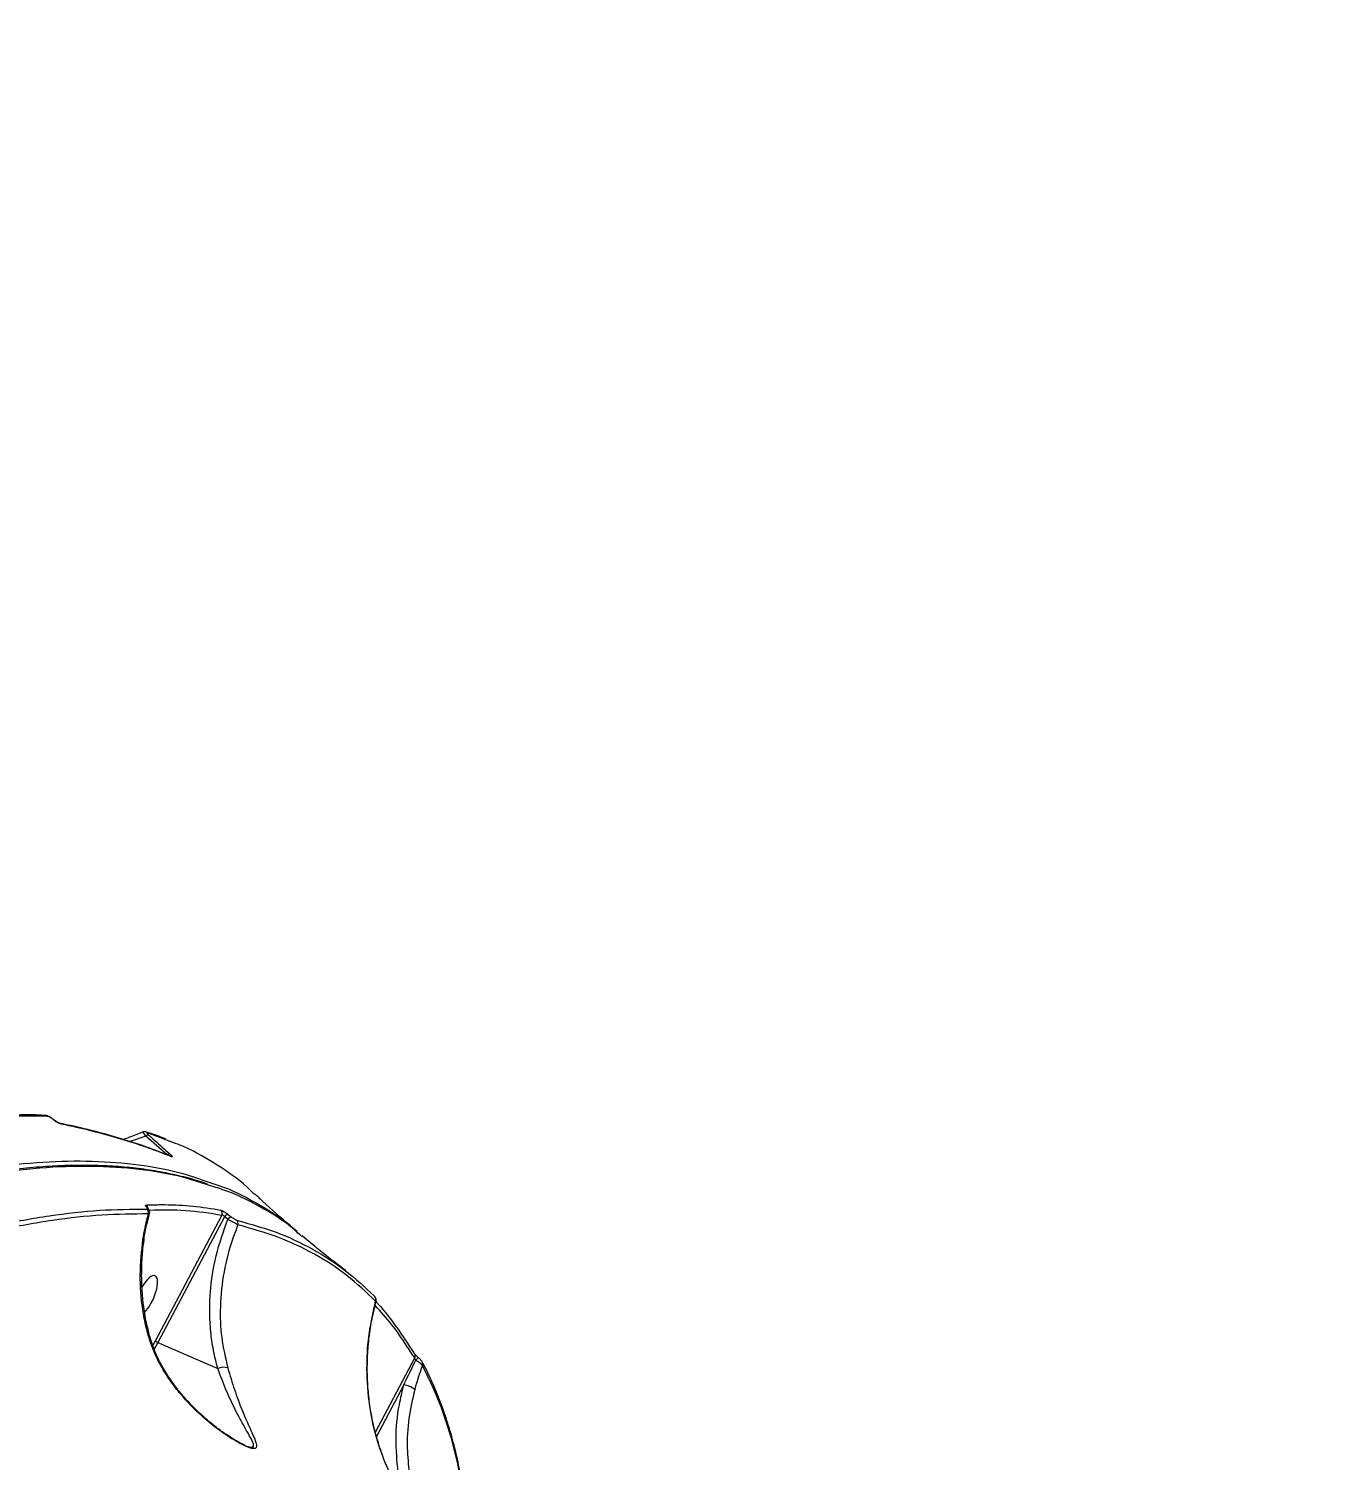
# Model space of a CAD drawing. Header units: millimetres. Extents: x -7245 to 6306, y -6696 to 5973.
# Drawn here: x 1619.6 to 1907, y -2085.1 to -1767.3 of the extents above; entities that cross this region are included whole.
import ezdxf

# ---------------------------------------------------------------- set-up
doc = ezdxf.new("R2010")
doc.units = ezdxf.units.MM
for name, color, linetype in [('DIKOM_ОБЪЕКТ', 7, 'Continuous'), ('DIKOM_РАЗМЕР_ЗОНА', 7, 'Continuous'), ('DIKOM_РАЗМЕР_ОБЪЕКТА', 7, 'Continuous')]:
    doc.layers.add(name, color=color, linetype=linetype)
doc.styles.add('style1', font='arial.ttf', dxfattribs={"width": 0.8})
doc.dimstyles.new('1-50', dxfattribs={"dimtxt": 300, "dimasz": 200, "dimexe": 100, "dimexo": 0, "dimgap": 100, "dimtad": 1, "dimtxsty": 'style1', "dimcen": 200, "dimclrd": 7, "dimclre": 7, "dimclrt": 7, "dimadec": 1, "dimazin": 2, "dimtfac": 1, "dimtmove": 0, "dimatfit": 2, "dimfxl": 0, "dimlwd": 25, "dimlwe": 18, "dimarcsym": 0})

# ---------------------------------------------------------------- blocks, each defined once
blk = doc.blocks.new('*D10')
at = {"layer": 'Defpoints', "color": 0, "transparency": 16777216}
for p in [(-4365.71, 2792.53), (4306.16, 475.6), (4306.16, -5965.27)]:
    blk.add_point(p, dxfattribs=at)
at = {"layer": 'DIKOM_РАЗМЕР_ОБЪЕКТА', "color": 7, "lineweight": 18, "transparency": 16777216}
for p, q in [((-4365.71, 2792.53), (-4365.71, -6065.27)), ((4306.16, 475.6), (4306.16, -6065.27))]:
    blk.add_line(p, q, dxfattribs=at)
at = {"layer": 'DIKOM_РАЗМЕР_ОБЪЕКТА', "color": 7, "lineweight": 25, "transparency": 16777216}
blk.add_line((-4165.71, -5965.27), (4106.16, -5965.27), dxfattribs=at)
at = {"layer": 'DIKOM_РАЗМЕР_ОБЪЕКТА', "color": 7, "transparency": 16777216}
for points in [[(-4165.71, -5931.93), (-4165.71, -5998.6), (-4365.71, -5965.27)], [(4106.16, -5931.93), (4106.16, -5998.6), (4306.16, -5965.27)]]:
    blk.add_solid(points, dxfattribs=at)
at = {"layer": 'DIKOM_РАЗМЕР_ОБЪЕКТА', "color": 7, "transparency": 16777216, "insert": (-85.78, -5712.1), "char_height": 300, "attachment_point": 5, "style": 'style1'}
blk.add_mtext('8650', dxfattribs=at)
blk = doc.blocks.new('*D11')
at = {"layer": 'Defpoints', "color": 0, "transparency": 16777216}
for p in [(-3472.32, 4472.83), (-6199.73, -2928.86), (1850.21, -2928.86)]:
    blk.add_point(p, dxfattribs=at)
at = {"layer": 'DIKOM_РАЗМЕР_ОБЪЕКТА', "color": 7, "lineweight": 18, "transparency": 16777216}
for p, q in [((-3472.32, 4472.83), (-6299.73, 4472.83)), ((1850.21, -2928.86), (-6299.73, -2928.86))]:
    blk.add_line(p, q, dxfattribs=at)
at = {"layer": 'DIKOM_РАЗМЕР_ОБЪЕКТА', "color": 7, "lineweight": 25, "transparency": 16777216}
blk.add_line((-6199.73, 4272.83), (-6199.73, -2728.86), dxfattribs=at)
at = {"layer": 'DIKOM_РАЗМЕР_ОБЪЕКТА', "color": 7, "transparency": 16777216}
for points in [[(-6233.06, 4272.83), (-6166.39, 4272.83), (-6199.73, 4472.83)], [(-6233.06, -2728.86), (-6166.39, -2728.86), (-6199.73, -2928.86)]]:
    blk.add_solid(points, dxfattribs=at)
at = {"layer": 'DIKOM_РАЗМЕР_ОБЪЕКТА', "color": 7, "transparency": 16777216, "insert": (-6452.9, 984.54), "char_height": 300, "attachment_point": 5, "rotation": 90, "style": 'style1'}
blk.add_mtext('7400', dxfattribs=at)
blk = doc.blocks.new('*D12')
at = {"layer": 'Defpoints', "color": 0, "transparency": 16777216}
for p in [(-5865.71, 123.34), (6306.18, -91.92), (6306.18, -6596.14)]:
    blk.add_point(p, dxfattribs=at)
at = {"layer": 'DIKOM_РАЗМЕР_ЗОНА', "color": 7, "lineweight": 18, "transparency": 16777216}
for p, q in [((-5865.71, 123.34), (-5865.71, -6696.14)), ((6306.18, -91.92), (6306.18, -6696.14))]:
    blk.add_line(p, q, dxfattribs=at)
at = {"layer": 'DIKOM_РАЗМЕР_ЗОНА', "color": 7, "lineweight": 25, "transparency": 16777216}
blk.add_line((-5665.71, -6596.14), (6106.18, -6596.14), dxfattribs=at)
at = {"layer": 'DIKOM_РАЗМЕР_ЗОНА', "color": 7, "transparency": 16777216}
for points in [[(-5665.71, -6562.81), (-5665.71, -6629.48), (-5865.71, -6596.14)], [(6106.18, -6562.81), (6106.18, -6629.48), (6306.18, -6596.14)]]:
    blk.add_solid(points, dxfattribs=at)
at = {"layer": 'DIKOM_РАЗМЕР_ЗОНА', "color": 7, "transparency": 16777216, "insert": (-71.19, -6342.97), "char_height": 300, "attachment_point": 5, "style": 'style1'}
blk.add_mtext('12150', dxfattribs=at)
blk = doc.blocks.new('*D13')
at = {"layer": 'Defpoints', "color": 0, "transparency": 16777216}
for p in [(-4231.86, 5972.83), (-6795, -4928.88), (1792.4, -4928.88)]:
    blk.add_point(p, dxfattribs=at)
at = {"layer": 'DIKOM_РАЗМЕР_ЗОНА', "color": 7, "lineweight": 18, "transparency": 16777216}
for p, q in [((-4231.86, 5972.83), (-6895, 5972.83)), ((1792.4, -4928.88), (-6895, -4928.88))]:
    blk.add_line(p, q, dxfattribs=at)
at = {"layer": 'DIKOM_РАЗМЕР_ЗОНА', "color": 7, "lineweight": 25, "transparency": 16777216}
blk.add_line((-6795, 5772.83), (-6795, -4728.88), dxfattribs=at)
at = {"layer": 'DIKOM_РАЗМЕР_ЗОНА', "color": 7, "transparency": 16777216}
for points in [[(-6828.33, 5772.83), (-6761.67, 5772.83), (-6795, 5972.83)], [(-6828.33, -4728.88), (-6761.67, -4728.88), (-6795, -4928.88)]]:
    blk.add_solid(points, dxfattribs=at)
at = {"layer": 'DIKOM_РАЗМЕР_ЗОНА', "color": 7, "transparency": 16777216, "insert": (-7048.17, 972.94), "char_height": 300, "attachment_point": 5, "rotation": 90, "style": 'style1'}
blk.add_mtext('10900', dxfattribs=at)

msp = doc.modelspace()

# ---------------------------------------------------------------- linework, layer by layer
at = {"layer": 'DIKOM_ОБЪЕКТ', "color": 7, "linetype": 'Continuous', "lineweight": 15}
for p, q in [((1625.107, -2009.444), (1624.678, -2009.113)), ((1625.11, -2009.441), (1625.115, -2009.445)), ((1645.606, -2013.071), (1642.067, -2014.321)), ((1650.31, -2017.258), (1645.606, -2013.071)), ((1650.24, -2014.02), (1645.952, -2012.375)), ((1650.881, -2017.481), (1650.409, -2017.3)), ((1663.858, -2030.497), (1664.588, -2031.068)), ((1647.715, -2058.545), (1662.46, -2030.695)), ((1663.046, -2030.985), (1648.269, -2058.895)), ((1663.778, -2031.558), (1663.046, -2030.985)), ((1665.695, -2031.719), (1667.346, -2032.23)), ((1645.155, -2035.99), (1645.154, -2035.992)), ((1647.142, -2059.588), (1647.715, -2058.545)), ((1648.269, -2058.895), (1647.451, -2060.365)), ((1648.269, -2058.895), (1661.555, -2064.676)), ((1696.541, -2078.817), (1705.264, -2062.341)), ((1702.841, -2068.314), (1696.795, -2079.734))]:
    msp.add_line(p, q, dxfattribs=at)
at = {"layer": 'DIKOM_ОБЪЕКТ', "color": 7, "linetype": 'Continuous', "lineweight": 15, "flags": 128}
for points in [[(1625.024, -2009.42), (1625.103, -2009.436), (1625.11, -2009.441)], [(1651.134, -2017.612), (1651.017, -2017.523), (1650.892, -2017.46)], [(1645.977, -2029.043), (1645.891, -2028.973), (1645.767, -2028.916)], [(1645.848, -2055.567), (1645.842, -2055.555), (1645.767, -2055.519), (1645.613, -2055.504)], [(1705.267, -2061.447), (1705.177, -2061.328), (1705.065, -2061.226)], [(1705.499, -2062.833), (1705.619, -2062.695), (1705.73, -2062.566), (1705.828, -2062.453), (1705.909, -2062.359), (1705.971, -2062.287), (1706.011, -2062.24), (1706.028, -2062.22), (1706.02, -2062.227)]]:
    msp.add_lwpolyline(points, dxfattribs=at)
at = {"layer": 'DIKOM_ОБЪЕКТ', "color": 7, "linetype": 'Continuous', "lineweight": 15}
for centre, radius, start, end in [((1623.156, -2009.315), 0.827, 47.15269, 87.46374), ((1626.277, -2010.937), 0.723, 44.88844, 78.37232), ((1646.202, -2013.632), 0.818, 91.48302, 136.7152), ((1645.372, -2013.005), 0.857, 47.39955, 73.25212), ((1650.912, -2017.802), 0.812, 92.66562, 137.88103), ((1645.039, -2029.206), 1.033, 3.49471, 52.2432), ((1645.144, -2030.104), 1.06, 345.71756, 50.59009), ((1661.516, -2030.3), 1.023, 337.27357, 50.64714), ((1663.94, -2031.553), 1.059, 94.4426, 147.61339), ((1664.671, -2032.121), 1.056, 94.50894, 147.81426), ((1665.058, -2032.5), 1.008, 343.09302, 50.79035), ((1645.066, -2035.357), 0.641, 257.91104, 277.9149), ((1695.742, -2049.359), 0.912, 338.51509, 51.59572), ((1648.916, -2057.254), 1.764, 227.05987, 248.47418), ((1704.538, -2061.892), 0.853, 328.26417, 31.39952), ((1662.848, -2067.626), 3.221, 73.36805, 113.67712), ((1706.143, -2063.626), 0.886, 337.01558, 27.47307), ((1702.424, -2072.667), 4.373, 49.62137, 84.5325)]:
    msp.add_arc(centre, radius, start, end, dxfattribs=at)
for start_param, end_param in [(6.2490969, 7.598959), (3.8155582, 6.2490969)]:
    msp.add_ellipse((1645.759, -2048.385), major_axis=(1.868, 4.28), ratio=0.3638166, start_param=start_param, end_param=end_param, dxfattribs=at)
for points, knots in [([(1623.192, -2008.49), (1623.157, -2008.488), (1621.395, -2008.376), (1617.755, -2008.38), (1612.255, -2008.533), (1606.573, -2008.972), (1600.742, -2009.648), (1594.746, -2010.607), (1590.522, -2011.378), (1588.258, -2011.9), (1588.087, -2011.94)], [0, 0, 0, 0, 0.0033522, 0.1670486, 0.3308943, 0.4948835, 0.6588479, 0.8227161, 0.9865978, 1, 1, 1, 1]), ([(1623.718, -2008.709), (1621.031, -2008.657), (1615.656, -2008.555), (1607.081, -2009.156), (1598.167, -2010.264), (1591.908, -2011.51), (1588.779, -2012.134)], [0, 0, 0, 0, 0.2491194, 0.4982429, 0.74912, 1, 1, 1, 1]), ([(1624.678, -2009.113), (1624.661, -2009.1), (1624.476, -2008.954), (1624.033, -2008.726), (1623.593, -2008.516), (1623.27, -2008.505), (1623.184, -2008.503)], [0, 0, 0, 0, 0.0361822, 0.3935201, 0.836777, 1, 1, 1, 1]), ([(1625.024, -2009.42), (1624.989, -2009.39), (1624.85, -2009.272), (1624.572, -2009.075), (1624.232, -2008.878), (1623.927, -2008.742), (1623.787, -2008.72), (1623.718, -2008.709)], [0, 0, 0, 0, 0.0799293, 0.3180785, 0.5555409, 0.7773806, 1, 1, 1, 1]), ([(1626.789, -2010.427), (1626.666, -2010.391), (1626.42, -2010.321), (1625.933, -2010.07), (1625.443, -2009.76), (1625.155, -2009.526), (1625.024, -2009.42)], [0, 0, 0, 0, 0.2591412, 0.5177365, 0.7812521, 1, 1, 1, 1]), ([(1626.422, -2010.228), (1626.418, -2010.228), (1626.409, -2010.225), (1626.314, -2010.196), (1626.137, -2010.122), (1625.847, -2009.97), (1625.507, -2009.753), (1625.242, -2009.557), (1625.136, -2009.461), (1625.117, -2009.443)], [0, 0, 0, 0, 0.0653172, 0.1723091, 0.3214639, 0.518328, 0.7541902, 0.9545107, 1, 1, 1, 1]), ([(1650.409, -2017.3), (1649.1, -2016.785), (1645.992, -2015.563), (1640.828, -2013.865), (1634.945, -2012.193), (1630.187, -2011.003), (1627.323, -2010.438), (1626.566, -2010.289)], [0, 0, 0, 0, 0.1784789, 0.4233765, 0.6679368, 0.9122878, 1, 1, 1, 1]), ([(1651.134, -2017.612), (1650.825, -2017.489), (1649.28, -2016.875), (1645.177, -2015.35), (1638.589, -2013.244), (1631.948, -2011.524), (1627.926, -2010.668), (1626.789, -2010.427)], [0, 0, 0, 0, 0.0413737, 0.2068697, 0.5381519, 0.8694273, 1, 1, 1, 1]), ([(1644.846, -2012.193), (1643.848, -2012.622), (1642.451, -2013.222), (1640.988, -2013.698), (1640.57, -2013.834)], [0, 0, 0, 0, 0.7142617, 1, 1, 1, 1]), ([(1645.619, -2012.192), (1645.58, -2012.178), (1645.461, -2012.135), (1645.206, -2012.122), (1644.97, -2012.143), (1644.865, -2012.206), (1644.852, -2012.214)], [0, 0, 0, 0, 0.185542, 0.5694197, 0.9464314, 1, 1, 1, 1]), ([(1645.606, -2013.071), (1645.487, -2012.927), (1645.247, -2012.639), (1644.996, -2012.35), (1644.861, -2012.206), (1644.861, -2012.224), (1644.861, -2012.23)], [0, 0, 0, 0, 0.2858866, 0.5720142, 0.8559834, 1, 1, 1, 1]), ([(1650.042, -2013.756), (1649.813, -2013.66), (1648.433, -2013.081), (1646.96, -2012.626), (1645.731, -2012.246)], [0, 0, 0, 0, 0.1660218, 1, 1, 1, 1]), ([(1645.952, -2012.375), (1645.945, -2012.373), (1645.898, -2012.358), (1645.838, -2012.356), (1645.824, -2012.404), (1645.877, -2012.501), (1645.997, -2012.642), (1646.12, -2012.757), (1646.181, -2012.814)], [0, 0, 0, 0, 0.0354442, 0.2572847, 0.4482055, 0.6281383, 0.8143507, 1, 1, 1, 1]), ([(1646.181, -2012.814), (1646.646, -2013.234), (1648.199, -2014.637), (1649.772, -2016.021), (1650.874, -2016.991)], [0, 0, 0, 0, 0.2996219, 1, 1, 1, 1]), ([(1669.748, -2026.089), (1669.178, -2025.511), (1666.688, -2022.987), (1661.474, -2019.415), (1655.551, -2015.944), (1651.528, -2014.486), (1650.24, -2014.02)], [0, 0, 0, 0, 0.1066515, 0.4658474, 0.8290351, 1, 1, 1, 1]), ([(1650.874, -2016.991), (1650.969, -2017.076), (1651.157, -2017.247), (1651.343, -2017.454), (1651.432, -2017.6), (1651.415, -2017.675), (1651.307, -2017.675), (1651.184, -2017.63), (1651.134, -2017.612)], [0, 0, 0, 0, 0.1644114, 0.329179, 0.4897755, 0.6616264, 0.8613681, 1, 1, 1, 1]), ([(1650.917, -2017.471), (1650.919, -2017.471), (1650.923, -2017.473), (1650.905, -2017.466), (1650.895, -2017.461)], [0, 0, 0, 0, 0.417911, 1, 1, 1, 1]), ([(1659.298, -2023.739), (1658.488, -2023.465), (1656.229, -2022.7), (1652.321, -2021.723), (1647.595, -2020.788), (1642.686, -2020.12), (1637.603, -2019.702), (1632.342, -2019.54), (1626.904, -2019.631), (1621.285, -2019.977), (1615.484, -2020.579), (1609.507, -2021.436), (1603.375, -2022.545), (1597.114, -2023.901), (1590.739, -2025.502), (1584.252, -2027.348), (1577.65, -2029.435), (1570.933, -2031.766), (1564.097, -2034.34), (1557.141, -2037.159), (1550.063, -2040.222), (1542.861, -2043.531), (1535.532, -2047.087), (1528.078, -2050.889), (1520.52, -2054.927), (1512.89, -2059.184), (1505.213, -2063.648), (1497.496, -2068.312), (1489.736, -2073.179), (1481.929, -2078.25), (1474.073, -2083.526), (1466.165, -2089.008), (1458.204, -2094.699), (1450.188, -2100.599), (1442.113, -2106.708), (1433.98, -2113.039), (1426.386, -2119.082), (1421.502, -2123.098), (1419.354, -2124.865)], [0, 0, 0, 0, 0.01573, 0.0438351, 0.0719025, 0.0999628, 0.1280415, 0.1561625, 0.1843532, 0.2126425, 0.2410595, 0.2696334, 0.2982695, 0.326777, 0.355147, 0.3834119, 0.4116028, 0.4397516, 0.4678883, 0.4960438, 0.5242408, 0.5525122, 0.5808893, 0.609404, 0.6380278, 0.6665774, 0.6949667, 0.7232391, 0.7514263, 0.7795605, 0.8076744, 0.8357992, 0.8639574, 0.8921806, 0.9204989, 0.9489494, 0.9775385, 1, 1, 1, 1]), ([(1659.5, -2024), (1657.62, -2023.374), (1652.817, -2021.776), (1644.141, -2020.347), (1633.577, -2019.626), (1622.152, -2020.031), (1610.16, -2021.501), (1597.643, -2024.018), (1584.67, -2027.526), (1571.028, -2032.083), (1556.737, -2037.719), (1541.832, -2044.441), (1527.284, -2051.775), (1513.207, -2059.533), (1499.689, -2067.539), (1485.912, -2076.247), (1471.909, -2085.643), (1457.834, -2095.623), (1443.754, -2106.134), (1431.173, -2115.954), (1423.244, -2122.435), (1420.016, -2125.074)], [0, 0, 0, 0, 0.0367624, 0.0939074, 0.1527123, 0.211565, 0.2703696, 0.3275149, 0.384704, 0.4418487, 0.5006534, 0.5595063, 0.618311, 0.6680452, 0.7178373, 0.7676299, 0.8178936, 0.8681576, 0.9171562, 0.9662659, 1, 1, 1, 1]), ([(1519.307, -2054.219), (1522.289, -2052.609), (1530.324, -2048.273), (1543.113, -2041.982), (1557.527, -2035.605), (1571.612, -2030.166), (1585.311, -2025.708), (1598.564, -2022.276), (1611.08, -2019.942), (1622.83, -2018.694), (1633.817, -2018.475), (1644.178, -2019.338), (1652.74, -2020.881), (1657.527, -2022.595), (1659.352, -2023.248)], [0, 0, 0, 0, 0.0520432, 0.1402045, 0.2284327, 0.3165933, 0.4073147, 0.4981104, 0.5888323, 0.6769928, 0.7652215, 0.8533822, 0.9441033, 1, 1, 1, 1]), ([(1659.352, -2023.248), (1660.522, -2023.616), (1664.734, -2024.939), (1670.998, -2028.364), (1676.511, -2031.847), (1679.02, -2034.277), (1679.449, -2034.692)], [0, 0, 0, 0, 0.1504561, 0.5415741, 0.9216451, 1, 1, 1, 1]), ([(1680.201, -2035.368), (1679.578, -2034.79), (1676.773, -2032.187), (1670.934, -2028.705), (1664.638, -2025.499), (1660.571, -2024.313), (1659.5, -2024)], [0, 0, 0, 0, 0.1095625, 0.4935122, 0.8666303, 1, 1, 1, 1]), ([(1679.133, -2034.274), (1678.648, -2033.861), (1676.059, -2031.656), (1672.927, -2028.902), (1670.415, -2026.523), (1669.847, -2025.985)], [0, 0, 0, 0, 0.1513963, 0.8081337, 1, 1, 1, 1]), ([(1600.588, -2035.929), (1604.647, -2034.855), (1612.765, -2032.708), (1624.32, -2030.642), (1635.436, -2029.364), (1642.356, -2029.311), (1645.817, -2029.285)], [0, 0, 0, 0, 0.2486155, 0.497232, 0.7486167, 1, 1, 1, 1]), ([(1646.171, -2030.365), (1642.754, -2030.391), (1635.92, -2030.442), (1624.871, -2031.701), (1613.298, -2033.757), (1605.101, -2035.926), (1601.002, -2037.01)], [0, 0, 0, 0, 0.2486142, 0.4972306, 0.7486127, 1, 1, 1, 1]), ([(1644.931, -2035.984), (1645.233, -2034.347), (1645.582, -2032.458), (1646.102, -2030.611), (1646.171, -2030.365)], [0, 0, 0, 0, 0.8666404, 1, 1, 1, 1]), ([(1645.158, -2035.99), (1645.165, -2035.931), (1645.303, -2034.869), (1645.688, -2032.968), (1646.19, -2031.161), (1646.421, -2030.328)], [0, 0, 0, 0, 0.0307461, 0.5535968, 1, 1, 1, 1]), ([(1645.767, -2028.916), (1645.691, -2028.828), (1645.538, -2028.654), (1645.492, -2028.473), (1645.566, -2028.4), (1645.652, -2028.391), (1645.672, -2028.39)], [0, 0, 0, 0, 0.3053198, 0.6114412, 0.9125566, 1, 1, 1, 1]), ([(1645.672, -2028.39), (1645.947, -2028.377), (1647.325, -2028.315), (1650.838, -2028.265), (1656.12, -2028.501), (1660.149, -2029.173), (1662.165, -2029.509)], [0, 0, 0, 0, 0.0480652, 0.2403241, 0.6198821, 1, 1, 1, 1]), ([(1645.817, -2029.285), (1645.836, -2029.284), (1645.906, -2029.282), (1645.963, -2029.229), (1645.93, -2029.102), (1645.821, -2028.978), (1645.767, -2028.916)], [0, 0, 0, 0, 0.1085322, 0.3982975, 0.6995387, 1, 1, 1, 1]), ([(1645.986, -2029.05), (1645.971, -2029.035), (1645.929, -2028.994), (1645.911, -2028.967), (1645.917, -2028.975), (1645.918, -2028.977)], [0, 0, 0, 0, 0.3401667, 0.9199852, 1, 1, 1, 1]), ([(1646.391, -2030.32), (1646.401, -2030.299), (1646.459, -2030.176), (1646.446, -2029.927), (1646.382, -2029.623), (1646.229, -2029.334), (1646.089, -2029.155), (1645.986, -2029.054), (1645.976, -2029.044)], [0, 0, 0, 0, 0.0439851, 0.2674324, 0.4680223, 0.6834102, 0.9692789, 1, 1, 1, 1]), ([(1646.387, -2030.319), (1646.372, -2030.343), (1646.348, -2030.381), (1646.219, -2030.37), (1646.171, -2030.365)], [0, 0, 0, 0, 0.6260122, 1, 1, 1, 1]), ([(1662.46, -2030.695), (1659.814, -2030.264), (1654.622, -2029.418), (1649.07, -2029.53), (1646.347, -2029.585)], [0, 0, 0, 0, 0.5095123, 1, 1, 1, 1]), ([(1662.165, -2029.509), (1662.241, -2029.53), (1662.392, -2029.574), (1662.75, -2029.753), (1663.149, -2029.991), (1663.536, -2030.251), (1663.756, -2030.419), (1663.858, -2030.497)], [0, 0, 0, 0, 0.2132024, 0.4264809, 0.6306794, 0.8289923, 1, 1, 1, 1]), ([(1663.046, -2030.985), (1663.021, -2030.943), (1662.978, -2030.868), (1662.903, -2030.789), (1662.83, -2030.726), (1662.771, -2030.692), (1662.689, -2030.66), (1662.632, -2030.65), (1662.542, -2030.654), (1662.497, -2030.677), (1662.46, -2030.695)], [0, 0, 0, 0, 0.1796551, 0.3191772, 0.3689722, 0.5164541, 0.5564281, 0.7165781, 0.765751, 1, 1, 1, 1]), ([(1661.555, -2064.676), (1661.21, -2063.334), (1660.52, -2060.649), (1659.939, -2056.449), (1659.701, -2052.146), (1659.904, -2046.527), (1660.933, -2039.558), (1662.822, -2034.246), (1663.778, -2031.558)], [0, 0, 0, 0, 0.1264001, 0.2528101, 0.3829802, 0.5131407, 0.7535764, 1, 1, 1, 1]), ([(1666.023, -2032.793), (1665.639, -2033.78), (1664.316, -2037.187), (1662.742, -2043.258), (1661.954, -2050.668), (1662.216, -2057.868), (1663.249, -2062.301), (1663.77, -2064.54)], [0, 0, 0, 0, 0.0953054, 0.3289347, 0.5680126, 0.7818016, 1, 1, 1, 1]), ([(1666.023, -2032.793), (1665.926, -2032.734), (1665.731, -2032.617), (1665.246, -2032.346), (1664.685, -2032.039), (1664.174, -2031.766), (1663.884, -2031.614), (1663.778, -2031.558)], [0, 0, 0, 0, 0.219379, 0.4387851, 0.656037, 0.8732823, 1, 1, 1, 1]), ([(1664.588, -2031.068), (1664.657, -2031.12), (1664.803, -2031.231), (1665.056, -2031.4), (1665.314, -2031.554), (1665.545, -2031.671), (1665.645, -2031.703), (1665.695, -2031.719)], [0, 0, 0, 0, 0.1798586, 0.3800114, 0.5812501, 0.7905998, 1, 1, 1, 1]), ([(1696.591, -2049.693), (1694.515, -2047.733), (1690.364, -2043.815), (1683.068, -2039.154), (1675.059, -2035.328), (1669.035, -2033.638), (1666.023, -2032.793)], [0, 0, 0, 0, 0.2484759, 0.4969508, 0.7484767, 1, 1, 1, 1]), ([(1667.346, -2032.23), (1669.762, -2032.914), (1675.154, -2034.44), (1682.636, -2038.028), (1689.994, -2042.688), (1694.204, -2046.659), (1696.309, -2048.644)], [0, 0, 0, 0, 0.2116416, 0.4722979, 0.7361473, 1, 1, 1, 1]), ([(1645.613, -2055.504), (1645.357, -2054.203), (1644.607, -2050.39), (1644.118, -2043.819), (1644.658, -2038.617), (1644.931, -2035.984)], [0, 0, 0, 0, 0.2035519, 0.5968229, 1, 1, 1, 1]), ([(1645.935, -2055.545), (1645.747, -2054.686), (1645.279, -2052.537), (1644.85, -2049.018), (1644.607, -2045.024), (1644.684, -2041.012), (1644.894, -2037.994), (1645.171, -2036.34), (1645.227, -2036.003)], [0, 0, 0, 0, 0.1348726, 0.337421, 0.5407813, 0.7445243, 0.9480512, 1, 1, 1, 1]), ([(1689.94, -2042.957), (1688.195, -2041.625), (1684.935, -2039.136), (1681.771, -2036.483), (1680.301, -2035.25)], [0, 0, 0, 0, 0.5353825, 1, 1, 1, 1]), ([(1697.938, -2083.533), (1697.518, -2082.284), (1696.257, -2078.53), (1694.95, -2071.909), (1694.511, -2064.143), (1695.025, -2056.644), (1696.066, -2052.024), (1696.591, -2049.693)], [0, 0, 0, 0, 0.1161149, 0.3488507, 0.5873436, 0.7918563, 1, 1, 1, 1]), ([(1697.195, -2081.179), (1696.867, -2080.059), (1696.166, -2077.664), (1695.43, -2073.88), (1694.919, -2069.874), (1694.701, -2065.821), (1694.766, -2061.747), (1695.12, -2057.678), (1695.735, -2053.653), (1696.378, -2051.031), (1696.697, -2049.732)], [0, 0, 0, 0, 0.1109028, 0.2370329, 0.3638484, 0.4911982, 0.6182168, 0.7460555, 0.8742255, 1, 1, 1, 1]), ([(1696.695, -2049.729), (1696.712, -2049.645), (1696.745, -2049.479), (1696.71, -2049.24), (1696.637, -2049.044), (1696.55, -2048.899), (1696.472, -2048.802), (1696.423, -2048.746), (1696.391, -2048.717), (1696.382, -2048.707)], [0, 0, 0, 0, 0.2085136, 0.4082999, 0.5790594, 0.7220551, 0.8318812, 0.9468646, 1, 1, 1, 1]), ([(1696.672, -2049.726), (1696.678, -2049.73), (1696.691, -2049.739), (1696.625, -2049.709), (1696.591, -2049.693)], [0, 0, 0, 0, 0.4701225, 1, 1, 1, 1]), ([(1705.264, -2062.341), (1703.615, -2059.786), (1700.876, -2055.541), (1697.734, -2052.052), (1696.483, -2050.663)], [0, 0, 0, 0, 0.6018192, 1, 1, 1, 1]), ([(1696.674, -2049.833), (1696.82, -2049.995), (1698.41, -2051.747), (1701.282, -2055.413), (1703.804, -2059.287), (1705.065, -2061.226)], [0, 0, 0, 0, 0.0482746, 0.5237823, 1, 1, 1, 1]), ([(1663.77, -2064.54), (1664.26, -2066.187), (1665.252, -2069.527), (1666.883, -2073.863), (1668.266, -2077.06), (1669.29, -2079.29), (1669.934, -2080.804), (1670.257, -2081.915), (1669.987, -2082.464), (1669.196, -2082.465), (1668.068, -2082.081), (1666.8, -2081.482), (1664.7, -2080.322), (1661.662, -2078.297), (1657.471, -2074.879), (1653.921, -2071.233), (1651.087, -2067.566), (1648.951, -2064.229), (1646.923, -2060.238), (1646.054, -2057.098), (1645.613, -2055.504)], [0, 0, 0, 0, 0.0820683, 0.1664764, 0.2508375, 0.2942482, 0.3376052, 0.3839922, 0.41579, 0.4428489, 0.4698374, 0.4939798, 0.5187292, 0.5886158, 0.6603834, 0.7589135, 0.8097093, 0.8604934, 0.9291629, 1, 1, 1, 1]), ([(1667.585, -2081.717), (1667.568, -2081.711), (1667.323, -2081.616), (1666.674, -2081.294), (1665.602, -2080.712), (1664.207, -2079.859), (1662.448, -2078.677), (1660.36, -2077.101), (1658.044, -2075.13), (1655.629, -2072.793), (1653.263, -2070.152), (1651.106, -2067.3), (1649.364, -2064.54), (1647.973, -2061.826), (1646.933, -2059.159), (1646.261, -2057.03), (1646.036, -2055.82), (1645.985, -2055.544)], [0, 0, 0, 0, 0.0024793, 0.0356236, 0.0749823, 0.1229793, 0.1849524, 0.2639331, 0.3494167, 0.4436128, 0.5469261, 0.6460761, 0.7406017, 0.816602, 0.8973392, 0.9765514, 1, 1, 1, 1]), ([(1705.971, -2062.165), (1705.911, -2062.113), (1705.743, -2061.966), (1705.521, -2061.745), (1705.349, -2061.554), (1705.279, -2061.468), (1705.26, -2061.435), (1705.266, -2061.446), (1705.266, -2061.447)], [0, 0, 0, 0, 0.1646282, 0.4618624, 0.7057528, 0.8755143, 0.9911841, 1, 1, 1, 1]), ([(1705.499, -2062.833), (1705.487, -2062.809), (1705.444, -2062.728), (1705.377, -2062.593), (1705.305, -2062.44), (1705.277, -2062.373), (1705.264, -2062.341)], [0, 0, 0, 0, 0.1263426, 0.4365153, 0.7266318, 1, 1, 1, 1]), ([(1706.924, -2063.226), (1706.916, -2063.205), (1706.877, -2063.104), (1706.709, -2062.9), (1706.422, -2062.573), (1706.095, -2062.272), (1705.941, -2062.146), (1705.92, -2062.129)], [0, 0, 0, 0, 0.0443129, 0.2171344, 0.6344438, 0.9510194, 1, 1, 1, 1]), ([(1667.589, -2081.712), (1667.612, -2081.724), (1668.049, -2081.947), (1668.726, -2082.134), (1669.44, -2082.171), (1669.583, -2081.677), (1669.186, -2080.696), (1668.433, -2079.317), (1667.147, -2077.096), (1665.436, -2073.94), (1663.403, -2069.624), (1662.175, -2066.338), (1661.555, -2064.676)], [0, 0, 0, 0, 0.0028913, 0.0541248, 0.1049396, 0.1663569, 0.2486709, 0.3421792, 0.4358676, 0.6296538, 0.8127461, 1, 1, 1, 1]), ([(1702.841, -2068.314), (1703.535, -2066.86), (1704.408, -2065.029), (1705.313, -2063.208), (1705.499, -2062.833)], [0, 0, 0, 0, 0.793997, 1, 1, 1, 1]), ([(1706.958, -2063.972), (1706.494, -2065.305), (1705.871, -2067.09), (1705.381, -2068.882), (1705.257, -2069.336)], [0, 0, 0, 0, 0.7468114, 1, 1, 1, 1]), ([(1706.958, -2063.972), (1706.894, -2063.894), (1706.765, -2063.737), (1706.354, -2063.403), (1705.91, -2063.09), (1705.609, -2062.902), (1705.499, -2062.833)], [0, 0, 0, 0, 0.2784533, 0.5566605, 0.8379459, 1, 1, 1, 1]), ([(1717.097, -2100.78), (1717.009, -2099.686), (1716.768, -2096.681), (1716.125, -2091.989), (1715.191, -2086.693), (1714.025, -2081.625), (1712.638, -2076.779), (1711.035, -2072.147), (1709.187, -2067.75), (1707.808, -2064.781), (1706.982, -2063.343), (1706.916, -2063.227)], [0, 0, 0, 0, 0.0750431, 0.2060829, 0.3370237, 0.467598, 0.5977173, 0.727761, 0.8581018, 0.9886198, 1, 1, 1, 1]), ([(1717.047, -2101.166), (1716.67, -2097.644), (1715.917, -2090.599), (1713.748, -2080.954), (1710.876, -2071.951), (1708.264, -2066.632), (1706.958, -2063.972)], [0, 0, 0, 0, 0.2486134, 0.4972322, 0.7486174, 1, 1, 1, 1]), ([(1701.57, -2087.618), (1701.344, -2085.186), (1700.889, -2080.265), (1701.538, -2073.742), (1702.49, -2069.776), (1702.841, -2068.314)], [0, 0, 0, 0, 0.3814351, 0.7719461, 1, 1, 1, 1]), ([(1705.257, -2069.336), (1704.773, -2071.476), (1703.794, -2075.8), (1703.444, -2082.065), (1703.852, -2086.067), (1704.04, -2087.91)], [0, 0, 0, 0, 0.3459983, 0.6987408, 1, 1, 1, 1]), ([(1698.009, -2083.555), (1697.759, -2082.916), (1697.454, -2082.138), (1697.234, -2081.326), (1697.195, -2081.179)], [0, 0, 0, 0, 0.8199252, 1, 1, 1, 1]), ([(1705.298, -2096.913), (1704.964, -2096.476), (1703.59, -2094.679), (1701.451, -2091.2), (1699.329, -2087.137), (1698.318, -2084.517), (1697.938, -2083.533)], [0, 0, 0, 0, 0.1088247, 0.447475, 0.7924343, 1, 1, 1, 1])]:
    msp.add_open_spline(points, degree=3, knots=knots, dxfattribs=at)

# ---------------------------------------------------------------- dimensions: what is measured, and where the dimension line sits
at = {"layer": 'DIKOM_РАЗМЕР_ЗОНА'}
dim = msp.add_linear_dim(base=(-6795.001, -4928.879), p1=(-4231.865, 5972.834), p2=(1792.398, -4928.879), angle=90, text='10900', dimstyle='1-50', dxfattribs=at)
dim.commit()
dim.dimension.update_dxf_attribs({"geometry": '*D13', "text_midpoint": (-6795.001, 972.936), "dimtype": 160})
dim = msp.add_linear_dim(base=(6306.184, -6596.144), p1=(-5865.714, 123.344), p2=(6306.184, -91.922), text='12150', dimstyle='1-50', dxfattribs=at)
dim.commit()
dim.dimension.update_dxf_attribs({"geometry": '*D12', "text_midpoint": (-71.192, -6596.144), "dimtype": 160})
at = {"layer": 'DIKOM_РАЗМЕР_ОБЪЕКТА'}
dim = msp.add_linear_dim(base=(-6199.728, -2928.864), p1=(-3472.315, 4472.834), p2=(1850.213, -2928.864), angle=90, text='7400', dimstyle='1-50', dxfattribs=at)
dim.commit()
dim.dimension.update_dxf_attribs({"geometry": '*D11', "text_midpoint": (-6199.728, 984.539), "dimtype": 160})
dim = msp.add_linear_dim(base=(4306.158, -5965.268), p1=(-4365.714, 2792.532), p2=(4306.158, 475.605), text='8650', dimstyle='1-50', dxfattribs=at)
dim.commit()
dim.dimension.update_dxf_attribs({"geometry": '*D10', "text_midpoint": (-85.784, -5965.268), "dimtype": 160})

doc.saveas('drawing.dxf')
